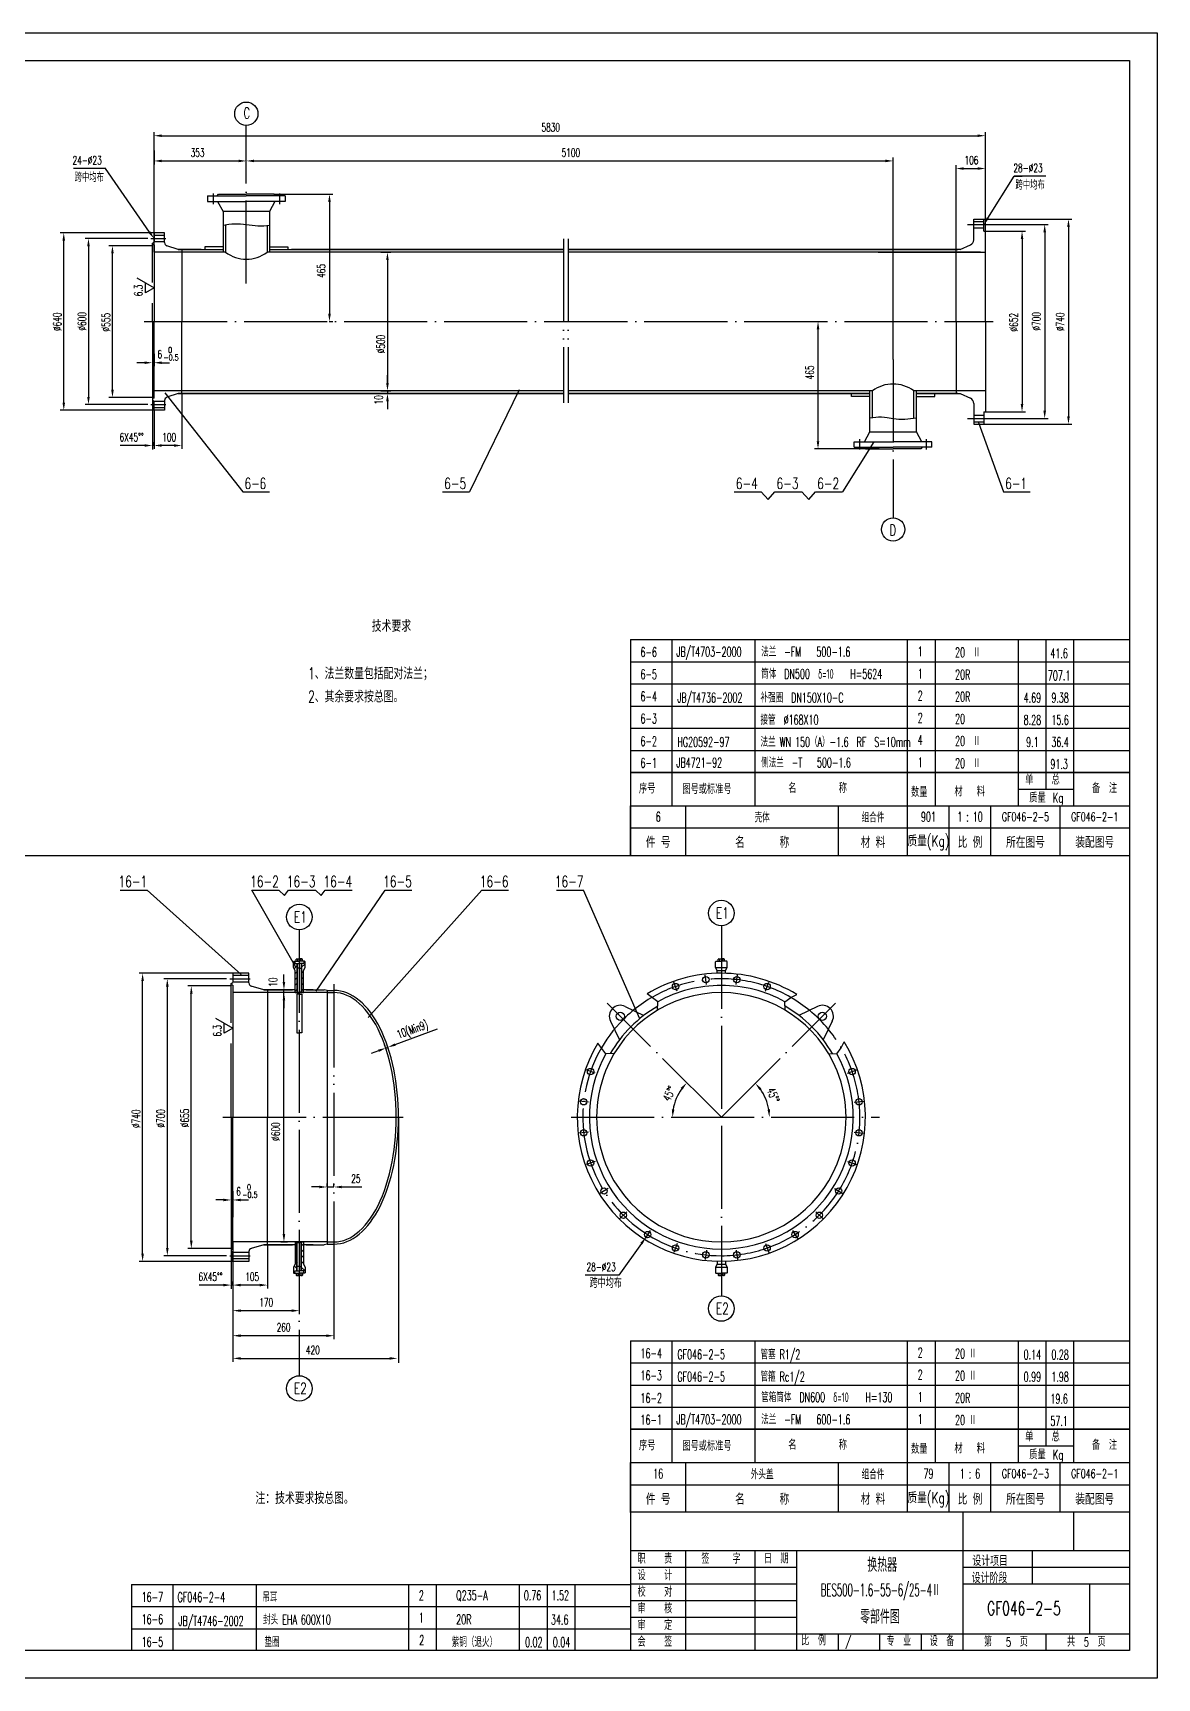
# Model space of a CAD drawing. Extents: x -843 to 1784, y -26 to 1322.
# Drawn here: x -408 to -2, y -23 to 571 of the extents above; entities that cross this region are included whole.
import ezdxf
from ezdxf.enums import TextEntityAlignment as Align

# ---------------------------------------------------------------- set-up
doc = ezdxf.new("R2010")
doc.units = 0
doc.header["$MEASUREMENT"] = 0
doc.linetypes.add('DASHDOT-M', pattern=[36, 30, -3, 0, -3])
doc.linetypes.add('DIVIDE-M', pattern=[39, 30, -3, 0, -3, 0, -3])
doc.layers.get('0').update_dxf_attribs({"linetype": 'CONTINUOUS'})
for name, color, linetype in [('CDR_DWG1', 4, 'CONTINUOUS'), ('CDR_DWG2', 2, 'CONTINUOUS'), ('CDR_DWG3', 1, 'DASHDOT-M'), ('CDR_DWG4', 3, 'DIVIDE-M')]:
    doc.layers.add(name, color=color, linetype=linetype)
doc.styles.add('HZ', font='romans', dxfattribs={"width": 0.7, "bigfont": 'hz'})

# ---------------------------------------------------------------- blocks, each defined once
blk = doc.blocks.new('*X52')
for p, q in [((15.53, 49.48), (16.04, 49.98)), ((15.79, 47.61), (16.92, 48.74)), ((18.35, 48.05), (19.73, 49.43)), ((16.16, 45.86), (16.92, 46.62)), ((16.16, 43.74), (16.92, 44.5)), ((16.16, 41.62), (16.92, 42.38)), ((18.35, 45.93), (19.1, 46.68)), ((18.35, 43.8), (19.1, 44.56)), ((18.35, 41.68), (19.1, 42.44)), ((16.16, 39.5), (16.92, 40.26)), ((18.35, 39.56), (19.1, 40.32))]:
    blk.add_line(p, q)

msp = doc.modelspace()

# ---------------------------------------------------------------- linework, layer by layer
for p, q in [((-843.27, 571.43), (-2.27, 571.43)), ((-2.27, 571.43), (-2.27, -22.57)), ((-364.2, 528.95), (-364.2, 535.56)), ((-330.9, 525.21), (-330.9, 538.06)), ((-64.21, 499.81), (-64.21, 535.56)), ((-364.2, 492.21), (-364.2, 528.95)), ((-364.2, 528.95), (-364.2, 523.96)), ((-361.4, 534.31), (-67.01, 534.31)), ((-361.4, 525.21), (-333.7, 525.21)), ((-330.9, 517.65), (-330.9, 526.46)), ((-330.9, 525.21), (-330.9, 526.46)), ((-328.1, 525.21), (-100.31, 525.21)), ((-97.51, 453.51), (-97.51, 526.46)), ((-74.81, 493.21), (-74.81, 523.71)), ((-64.21, 510.76), (-64.21, 523.71)), ((-381.93, 522.43), (-393.28, 522.43)), ((-381.56, 522.43), (-381.93, 522.43)), ((-365.8, 499.49), (-381.75, 522.43)), ((-72.01, 522.46), (-67.01, 522.46)), ((-63.31, 504.58), (-53.79, 519.68)), ((-53.79, 519.68), (-50.99, 519.68)), ((-42.44, 519.68), (-53.79, 519.68)), ((-320.9, 513.21), (-299.64, 513.21)), ((-300.89, 510.41), (-300.89, 470.01)), ((-364.2, 499.24), (-398.02, 499.24)), ((-64.81, 504.21), (-32.99, 504.21)), ((-64.21, 499.81), (-49.75, 499.81)), ((-62.71, 502.21), (-41.57, 502.21)), ((-42.82, 499.41), (-42.82, 435.01)), ((-34.24, 501.41), (-34.24, 433.01)), ((-396.77, 437.98), (-396.77, 496.44)), ((-366.48, 497.19), (-389.1, 497.19)), ((-387.85, 494.39), (-387.85, 440.02)), ((-364.8, 494.61), (-380.45, 494.61)), ((-51, 497.01), (-51, 437.41)), ((-379.2, 442.61), (-379.2, 491.81)), ((-282.36, 492.21), (-278.72, 492.21)), ((-279.97, 489.41), (-279.97, 445.01)), ((-370.45, 482.97), (-364.2, 479.37)), ((-367.33, 477.57), (-367.33, 481.17)), ((-364.2, 479.37), (-367.33, 477.57)), ((-126.98, 467.21), (-123.36, 467.21)), ((-124.61, 424.01), (-124.61, 464.41)), ((-367.6, 452.35), (-370.4, 452.35)), ((-364.8, 452.49), (-364.8, 451.1)), ((-364.2, 452.35), (-364.8, 452.35)), ((-364.2, 452.35), (-364.8, 452.35)), ((-364.2, 455.59), (-364.2, 451.1)), ((-361.4, 452.35), (-358.6, 452.35)), ((-279.97, 445.01), (-279.97, 447.81)), ((-364.8, 439.81), (-380.45, 439.81)), ((-360.31, 441.5), (-332.19, 405.68)), ((-354.18, 441.41), (-354.18, 421.21)), ((-282.36, 442.21), (-278.72, 442.21)), ((-279.97, 441.21), (-281.22, 441.21)), ((-279.97, 442.21), (-279.97, 441.21)), ((-279.97, 442.21), (-279.97, 441.21)), ((-232.43, 442.56), (-250.41, 405.68)), ((-364.2, 435.18), (-398.02, 435.18)), ((-366.48, 437.22), (-389.1, 437.22)), ((-364.8, 439.18), (-364.8, 421.05)), ((-364.2, 435.18), (-364.2, 423.71)), ((-279.97, 438.41), (-279.97, 435.61)), ((-64.21, 434.61), (-49.75, 434.61)), ((-66.74, 430.72), (-57.72, 405.68)), ((-64.81, 430.21), (-32.99, 430.21)), ((-62.71, 432.21), (-41.57, 432.21)), ((-367.6, 422.46), (-376.39, 422.46)), ((-364.2, 422.46), (-364.8, 422.46)), ((-364.2, 422.46), (-364.8, 422.46)), ((-364.2, 423.71), (-364.2, 421.21)), ((-364.2, 422.46), (-364.2, 423.71)), ((-356.98, 422.46), (-361.4, 422.46)), ((-104.51, 423.81), (-115.83, 405.68)), ((-102.51, 421.21), (-125.86, 421.21)), ((-97.51, 416.77), (-97.51, 407.96)), ((-332.19, 405.68), (-322.49, 405.68)), ((-260.11, 405.68), (-250.41, 405.68)), ((-154.84, 405.68), (-145.14, 405.68)), ((-145.14, 405.68), (-142.64, 402.94)), ((-142.64, 402.94), (-140.19, 405.68)), ((-140.19, 405.68), (-130.48, 405.68)), ((-130.48, 405.68), (-127.98, 402.94)), ((-127.98, 402.94), (-125.53, 405.68)), ((-125.53, 405.68), (-115.83, 405.68)), ((-97.51, 409.21), (-97.51, 396.35)), ((-57.72, 405.68), (-48.01, 405.68)), ((-42.27, 312.4), (-42.27, 352.4)), ((-192.27, 344.4), (-12.27, 344.4)), ((-192.27, 336.4), (-12.27, 336.4)), ((-192.27, 328.4), (-12.27, 328.4)), ((-192.27, 320.4), (-12.27, 320.4)), ((-192.27, 312.4), (-12.27, 312.4)), ((-192.27, 312.4), (-12.27, 312.4)), ((-42.27, 304.4), (-42.27, 312.4)), ((-192.27, 304.4), (-12.27, 304.4)), ((-12.27, 304.4), (-192.27, 304.4)), ((-42.27, 298.4), (-42.27, 304.4)), ((-52.27, 298.4), (-32.27, 298.4)), ((-192.27, 274.4), (-192.27, 292.4)), ((-192.27, 284.4), (-12.27, 284.4)), ((-192.27, 284.4), (-12.27, 284.4)), ((-818.27, 274.43), (-12.27, 274.43)), ((-376.41, 261.97), (-366.71, 261.97)), ((-332.77, 231.52), (-366.71, 261.97)), ((-313.06, 234.12), (-328.87, 261.97)), ((-328.87, 261.97), (-319.16, 261.97)), ((-319.16, 261.97), (-317.14, 259.96)), ((-317.14, 259.96), (-315.66, 261.97)), ((-315.66, 261.97), (-305.96, 261.97)), ((-305.96, 261.97), (-303.93, 259.96)), ((-305.74, 225.51), (-280.85, 261.97)), ((-303.93, 259.96), (-302.45, 261.97)), ((-302.45, 261.97), (-292.75, 261.97)), ((-286.95, 215.98), (-245.97, 261.97)), ((-280.85, 261.97), (-271.14, 261.97)), ((-245.97, 261.97), (-236.26, 261.97)), ((-218.96, 261.97), (-209.26, 261.97)), ((-188.89, 215.52), (-209.26, 261.97)), ((-335.75, 231.94), (-369.57, 231.94)), ((-368.32, 130.69), (-368.32, 229.14)), ((-338.02, 229.9), (-360.65, 229.9)), ((-359.4, 227.1), (-359.4, 132.73)), ((-336.35, 227.32), (-352, 227.32)), ((-317.32, 228.72), (-317.32, 231.52)), ((-317.32, 137.72), (-317.32, 225.92)), ((-350.75, 135.32), (-350.75, 224.52)), ((-317.32, 222.12), (-317.32, 219.32)), ((-342, 215.68), (-335.75, 212.08)), ((-338.88, 210.27), (-338.88, 213.88)), ((-335.75, 212.08), (-338.88, 210.27)), ((-277.19, 206.16), (-261.89, 211.8)), ((-283.19, 203.95), (-285.82, 202.98)), ((-280.3, 204.19), (-281, 206.09)), ((-280.56, 204.91), (-279.81, 205.19)), ((-279.55, 204.47), (-280.25, 206.36)), ((-275.97, 179.92), (-275.97, 91.25)), ((-304.57, 154.75), (-307.37, 154.75)), ((-301.77, 154.75), (-301.77, 156)), ((-301.77, 154.75), (-299.27, 154.75)), ((-299.27, 154.75), (-299.27, 156)), ((-296.47, 154.75), (-289.17, 154.75)), ((-339.15, 150.06), (-341.95, 150.06)), ((-336.35, 150.2), (-336.35, 143.8)), ((-335.75, 150.06), (-336.35, 150.06)), ((-335.75, 150.06), (-336.35, 150.06)), ((-335.75, 153.3), (-335.75, 143.8)), ((-332.95, 150.06), (-330.15, 150.06)), ((-336.35, 132.52), (-352, 132.52)), ((-336.35, 131.89), (-336.35, 117.92)), ((-335.75, 134.92), (-335.75, 93.5)), ((-323.25, 134.12), (-323.25, 118.09)), ((-318.44, 134.92), (-316.07, 134.92)), ((-299.27, 136.32), (-299.27, 99.8)), ((-188.33, 134.33), (-196.46, 122.9)), ((-335.75, 127.89), (-369.57, 127.89)), ((-338.02, 129.93), (-360.65, 129.93)), ((-339.15, 119.34), (-347.94, 119.34)), ((-335.75, 119.34), (-336.35, 119.34)), ((-335.75, 119.34), (-336.35, 119.34)), ((-335.75, 119.34), (-335.75, 120.59)), ((-335.75, 120.58), (-335.75, 118.09)), ((-326.05, 119.34), (-332.95, 119.34)), ((-196.46, 122.9), (-208.63, 122.9)), ((-335.75, 110.2), (-335.75, 108.85)), ((-332.95, 110.1), (-314.57, 110.1)), ((-311.77, 110.2), (-311.77, 108.85)), ((-335.75, 102.38), (-335.75, 100.5)), ((-335.75, 101.44), (-335.75, 99.8)), ((-302.07, 101.05), (-332.95, 101.05)), ((-335.75, 93.96), (-335.75, 91.61)), ((-332.95, 92.86), (-279.16, 92.86)), ((-192.27, 91.25), (-12.27, 91.25)), ((-192.27, 83.25), (-12.27, 83.25)), ((-192.27, 75.25), (-12.27, 75.25)), ((-12.27, 67.25), (-192.27, 67.25)), ((-192.27, 67.25), (-12.27, 67.25)), ((-42.27, 61.25), (-42.27, 67.25)), ((-52.27, 61.25), (-32.27, 61.25)), ((-192.27, 37.25), (-192.27, 55.25)), ((-192.27, 47.25), (-12.27, 47.25)), ((-192.27, 47.25), (-12.27, 47.25)), ((-192.27, 37.46), (-12.27, 37.46)), ((-72.28, -12.54), (-72.28, 37.46)), ((-32.28, 23.46), (-32.28, 37.46)), ((-192.28, 23.46), (-12.28, 23.46)), ((-172.28, -12.54), (-172.28, 23.46)), ((-147.28, -12.54), (-147.28, 23.46)), ((-132.28, -12.54), (-132.28, 23.46)), ((-47.28, 11.46), (-47.28, 23.46)), ((-47.28, 11.46), (-47.28, 23.46)), ((-192.28, 17.46), (-132.28, 17.46)), ((-72.28, 17.46), (-12.28, 17.46)), ((-192.28, 11.46), (-132.28, 11.46)), ((-72.28, 11.46), (-12.28, 11.46)), ((-26.65, 11.46), (-26.65, -6.54)), ((-372.27, 3.25), (-192.27, 3.25)), ((-192.28, 5.46), (-132.28, 5.46)), ((-372.27, -4.75), (-192.27, -4.75)), ((-192.28, -0.54), (-132.28, -0.54)), ((-192.28, -6.54), (-12.28, -6.54)), ((-117.28, -12.54), (-117.28, -6.54)), ((-102.28, -12.54), (-102.28, -6.54)), ((-87.28, -12.54), (-87.28, -6.54)), ((-42.28, -12.54), (-42.28, -6.54)), ((-2.27, -22.57), (-843.27, -22.57))]:
    msp.add_line(p, q)
at = {"extrusion": (0, 0, -1), "flags": 128}
for points in [[(339.3, 502.07), (337.2, 502.35), (336.15, 502.46), (335.1, 502.53), (334.05, 502.55), (333, 502.5), (331.95, 502.4), (330.9, 502.27), (328.81, 501.96), (327.76, 501.84), (326.71, 501.77), (325.66, 501.77), (324.61, 501.83), (322.5, 502.07)], [(89.11, 432.35), (91.21, 432.07), (92.26, 431.96), (93.32, 431.89), (94.37, 431.87), (95.42, 431.91), (96.46, 432.02), (97.51, 432.15), (99.61, 432.46), (100.66, 432.58), (101.71, 432.65), (102.76, 432.65), (103.81, 432.59), (105.91, 432.35)]]:
    msp.add_lwpolyline(points, dxfattribs=at)
for radius, start, end in [(17.63, 144.11024, 170.88976), (17.35, 9.25788, 35.74212)]:
    msp.add_arc((-159.49, 179.92), radius, start, end)
for points in [[(-361.4, 534.78), (-361.4, 533.84), (-364.2, 534.31)], [(-67.01, 534.78), (-67.01, 533.84), (-64.21, 534.31)], [(-361.4, 525.68), (-361.4, 524.74), (-364.2, 525.21)], [(-333.7, 525.68), (-333.7, 524.74), (-330.9, 525.21)], [(-328.1, 525.68), (-328.1, 524.74), (-330.9, 525.21)], [(-100.31, 525.68), (-100.31, 524.74), (-97.51, 525.21)], [(-72.01, 522.93), (-72.01, 521.99), (-74.81, 522.46)], [(-67.01, 522.93), (-67.01, 521.99), (-64.21, 522.46)], [(-301.36, 510.41), (-300.42, 510.41), (-300.89, 513.21)], [(-396.3, 496.44), (-397.24, 496.44), (-396.77, 499.24)], [(-365.42, 499.76), (-366.19, 499.23), (-364.2, 497.19)], [(-62.92, 504.33), (-63.71, 504.83), (-64.81, 502.21)], [(-51.46, 497.01), (-50.53, 497.01), (-51, 499.81)], [(-43.29, 499.41), (-42.35, 499.41), (-42.82, 502.21)], [(-34.71, 501.41), (-33.78, 501.41), (-34.24, 504.21)], [(-387.39, 494.39), (-388.32, 494.39), (-387.85, 497.19)], [(-378.73, 491.81), (-379.67, 491.81), (-379.2, 494.61)], [(-280.44, 489.41), (-279.5, 489.41), (-279.97, 492.21)], [(-301.36, 470.01), (-300.42, 470.01), (-300.89, 467.21)], [(-125.08, 464.41), (-124.15, 464.41), (-124.61, 467.21)], [(-367.6, 452.81), (-367.6, 451.88), (-364.8, 452.35)], [(-361.4, 452.81), (-361.4, 451.88), (-364.2, 452.35)], [(-361.4, 452.81), (-361.4, 451.88), (-364.2, 452.35)], [(-387.39, 440.02), (-388.32, 440.02), (-387.85, 437.22)], [(-378.73, 442.61), (-379.67, 442.61), (-379.2, 439.81)], [(-280.44, 445.01), (-279.5, 445.01), (-279.97, 442.21)], [(-280.44, 445.01), (-279.5, 445.01), (-279.97, 442.21)], [(-280.44, 438.41), (-279.5, 438.41), (-279.97, 441.21)], [(-396.3, 437.98), (-397.24, 437.98), (-396.77, 435.18)], [(-51.46, 437.41), (-50.53, 437.41), (-51, 434.61)], [(-43.29, 435.01), (-42.35, 435.01), (-42.82, 432.21)], [(-34.71, 433.01), (-33.78, 433.01), (-34.24, 430.21)], [(-367.6, 422.93), (-367.6, 421.99), (-364.8, 422.46)], [(-361.4, 422.93), (-361.4, 421.99), (-364.2, 422.46)], [(-356.98, 422.93), (-356.98, 421.99), (-354.18, 422.46)], [(-125.08, 424.01), (-124.15, 424.01), (-124.61, 421.21)], [(-367.85, 229.14), (-368.78, 229.14), (-368.32, 231.94)], [(-358.93, 227.1), (-359.87, 227.1), (-359.4, 229.9)], [(-350.28, 224.52), (-351.21, 224.52), (-350.75, 227.32)], [(-317.79, 228.72), (-316.86, 228.72), (-317.32, 225.92)], [(-317.79, 222.12), (-316.86, 222.12), (-317.32, 224.92)], [(-317.79, 222.12), (-316.86, 222.12), (-317.32, 224.92)], [(-283.35, 204.38), (-283.03, 203.51), (-280.56, 204.91)], [(-277.35, 206.6), (-277.02, 205.72), (-279.81, 205.19)], [(-174.13, 190.56), (-173.42, 189.95), (-171.96, 192.38)], [(-145.77, 189.75), (-145.06, 190.35), (-147.23, 192.18)], [(-176.44, 182.67), (-177.37, 182.75), (-177.12, 179.92)], [(-141.91, 182.75), (-142.84, 182.67), (-142.15, 179.92)], [(-304.57, 155.22), (-304.57, 154.28), (-301.77, 154.75)], [(-296.47, 155.22), (-296.47, 154.28), (-299.27, 154.75)], [(-339.15, 150.52), (-339.15, 149.59), (-336.35, 150.06)], [(-332.95, 150.52), (-332.95, 149.59), (-335.75, 150.06)], [(-332.95, 150.52), (-332.95, 149.59), (-335.75, 150.06)], [(-317.79, 137.72), (-316.86, 137.72), (-317.32, 134.92)], [(-367.85, 130.69), (-368.78, 130.69), (-368.32, 127.89)], [(-358.93, 132.73), (-359.87, 132.73), (-359.4, 129.93)], [(-350.28, 135.32), (-351.21, 135.32), (-350.75, 132.52)], [(-188.71, 134.6), (-187.95, 134.06), (-186.71, 136.61)], [(-339.15, 119.8), (-339.15, 118.87), (-336.35, 119.34)], [(-332.95, 119.8), (-332.95, 118.87), (-335.75, 119.34)], [(-326.05, 119.8), (-326.05, 118.87), (-323.25, 119.34)], [(-332.95, 110.56), (-332.95, 109.63), (-335.75, 110.1)], [(-314.57, 110.56), (-314.57, 109.63), (-311.77, 110.1)], [(-332.95, 101.52), (-332.95, 100.58), (-335.75, 101.05)], [(-302.07, 101.52), (-302.07, 100.58), (-299.27, 101.05)], [(-332.95, 93.33), (-332.95, 92.4), (-335.75, 92.86)], [(-279.16, 93.33), (-279.16, 92.4), (-276.36, 92.86)]]:
    msp.add_solid(points)
at = {"layer": 'CDR_DWG1'}
for p, q in [((-818.27, 561.43), (-12.27, 561.43)), ((-12.27, 561.43), (-12.27, -12.57)), ((-344.9, 512.61), (-344.9, 510.61)), ((-344.9, 512.61), (-330.9, 512.61)), ((-341.36, 512.61), (-340.91, 513.21)), ((-340.91, 513.21), (-330.9, 513.21)), ((-320.9, 513.21), (-330.9, 513.21)), ((-316.9, 512.61), (-330.9, 512.61)), ((-320.45, 512.61), (-320.9, 513.21)), ((-316.9, 512.61), (-316.9, 510.61)), ((-344.9, 510.61), (-330.9, 510.61)), ((-341.24, 510.61), (-339.3, 506.97)), ((-322.5, 506.97), (-339.3, 506.97)), ((-339.3, 506.97), (-339.3, 492.21)), ((-316.9, 510.61), (-330.9, 510.61)), ((-320.57, 510.61), (-322.5, 506.97)), ((-322.5, 506.97), (-322.5, 492.21)), ((-364.2, 499.24), (-364.2, 495.9)), ((-360.4, 499.24), (-364.2, 499.24)), ((-360.4, 495.71), (-360.4, 499.24)), ((-338.4, 502.2), (-338.4, 492.21)), ((-323.4, 501.96), (-323.4, 492.21)), ((-68.41, 504.21), (-64.81, 504.21)), ((-68.41, 496.74), (-68.41, 504.21)), ((-68.41, 503.36), (-64.81, 503.36)), ((-68.41, 501.06), (-64.81, 501.06)), ((-64.81, 499.81), (-64.81, 504.21)), ((-64.81, 499.81), (-64.21, 499.81)), ((-64.21, 467.21), (-64.21, 499.81)), ((-364.8, 495.55), (-364.2, 495.9)), ((-364.8, 481.32), (-364.8, 495.55)), ((-364.2, 494.92), (-364.8, 494.92)), ((-360.4, 498.34), (-364.2, 498.34)), ((-360.4, 496.05), (-364.2, 496.05)), ((-364.2, 494.92), (-364.2, 467.21)), ((-355.48, 493.21), (-359.52, 494.55)), ((-355.49, 493.21), (-339.3, 493.21)), ((-347.15, 493.21), (-355.48, 493.21)), ((-354.2, 493.21), (-354.2, 467.21)), ((-339.3, 494.21), (-345.9, 494.21)), ((-345.9, 494.21), (-345.9, 493.21)), ((-322.5, 494.21), (-315.9, 494.21)), ((-322.5, 493.21), (-216.48, 493.21)), ((-315.9, 494.21), (-315.9, 493.21)), ((-216.48, 493.21), (-314.65, 493.21)), ((-163.69, 493.21), (-214.76, 493.21)), ((-214.76, 493.21), (-163.69, 493.21)), ((-163.69, 493.21), (-100.24, 493.21)), ((-100.24, 493.21), (-163.69, 493.21)), ((-101.76, 493.21), (-74.22, 493.21)), ((-74.2, 493.21), (-101.76, 493.21)), ((-101.76, 493.21), (-74.22, 493.21)), ((-73.34, 493.21), (-101.76, 493.21)), ((-74.81, 467.21), (-74.81, 493.21)), ((-73.34, 493.21), (-69.58, 494.92)), ((-338.4, 492.21), (-364.2, 492.21)), ((-216.48, 492.21), (-323.4, 492.21)), ((-163.69, 492.21), (-214.76, 492.21)), ((-99.04, 492.21), (-163.69, 492.21)), ((-102.96, 492.21), (-64.21, 492.21)), ((-66.01, 492.21), (-102.96, 492.21)), ((-364.8, 467.21), (-364.8, 473.88)), ((-364.8, 467.21), (-364.8, 438.87)), ((-364.2, 439.5), (-364.2, 467.21)), ((-354.18, 441.41), (-354.18, 467.21)), ((-300.98, 467.21), (-299.64, 467.21)), ((-74.81, 467.21), (-74.81, 441.21)), ((-64.21, 467.21), (-64.21, 434.61)), ((-216.48, 442.21), (-364.2, 442.21)), ((-355.48, 441.21), (-359.52, 439.87)), ((-355.49, 441.21), (-216.48, 441.21)), ((-216.48, 441.21), (-355.48, 441.21)), ((-207.56, 442.21), (-214.76, 442.21)), ((-214.76, 441.21), (-208.76, 441.21)), ((-208.76, 441.21), (-214.76, 441.21)), ((-163.69, 442.21), (-212.46, 442.21)), ((-163.69, 441.21), (-211.26, 441.21)), ((-211.26, 441.21), (-163.69, 441.21)), ((-105.01, 442.21), (-163.69, 442.21)), ((-105.91, 441.21), (-163.69, 441.21)), ((-163.69, 441.21), (-105.91, 441.21)), ((-112.51, 440.21), (-112.51, 441.21)), ((-105.91, 440.21), (-112.51, 440.21)), ((-105.91, 427.45), (-105.91, 442.21)), ((-105.01, 432.46), (-105.01, 442.21)), ((-64.21, 442.21), (-90.01, 442.21)), ((-90.01, 432.22), (-90.01, 442.21)), ((-89.11, 427.45), (-89.11, 442.21)), ((-89.11, 441.21), (-73.34, 441.21)), ((-74.22, 441.21), (-89.11, 441.21)), ((-89.11, 440.21), (-82.51, 440.21)), ((-82.51, 440.21), (-82.51, 441.21)), ((-73.34, 441.21), (-69.58, 439.5)), ((-364.2, 439.5), (-364.8, 439.5)), ((-364.8, 438.87), (-364.2, 438.52)), ((-364.2, 435.18), (-364.2, 438.52)), ((-360.4, 438.37), (-364.2, 438.37)), ((-360.4, 436.07), (-364.2, 436.07)), ((-360.4, 435.18), (-364.2, 435.18)), ((-360.4, 438.71), (-360.4, 435.18)), ((-68.41, 437.68), (-68.41, 430.21)), ((-64.81, 434.61), (-64.81, 430.21)), ((-64.81, 434.61), (-64.21, 434.61)), ((-68.41, 433.36), (-64.81, 433.36)), ((-68.41, 431.06), (-64.81, 431.06)), ((-68.41, 430.21), (-64.81, 430.21)), ((-111.51, 423.81), (-97.51, 423.81)), ((-111.51, 421.81), (-111.51, 423.81)), ((-111.51, 421.81), (-97.51, 421.81)), ((-107.96, 421.81), (-107.51, 421.21)), ((-107.84, 423.81), (-105.91, 427.45)), ((-105.91, 427.45), (-89.11, 427.45)), ((-83.51, 423.81), (-97.51, 423.81)), ((-83.51, 421.81), (-97.51, 421.81)), ((-87.18, 423.81), (-89.11, 427.45)), ((-87.06, 421.81), (-87.5, 421.21)), ((-83.51, 421.81), (-83.51, 423.81)), ((-107.51, 421.21), (-97.51, 421.21)), ((-87.5, 421.21), (-97.51, 421.21)), ((-192.27, 352.4), (-12.27, 352.4)), ((-192.27, 352.4), (-192.27, 312.4)), ((-177.27, 312.4), (-177.27, 352.4)), ((-147.27, 312.4), (-147.27, 352.4)), ((-92.27, 312.4), (-92.27, 352.4)), ((-82.27, 312.4), (-82.27, 352.4)), ((-52.27, 312.4), (-52.27, 352.4)), ((-32.27, 312.4), (-32.27, 352.4)), ((-192.27, 312.4), (-192.27, 274.4)), ((-177.27, 304.4), (-177.27, 312.4)), ((-147.27, 304.4), (-147.27, 312.4)), ((-92.27, 304.4), (-92.27, 312.4)), ((-82.27, 304.4), (-82.27, 312.4)), ((-52.27, 304.4), (-52.27, 312.4)), ((-32.27, 304.4), (-32.27, 312.4)), ((-177.27, 292.4), (-177.27, 304.4)), ((-147.27, 292.4), (-147.27, 304.4)), ((-92.27, 292.4), (-92.27, 304.4)), ((-82.27, 292.4), (-82.27, 304.4)), ((-52.27, 292.4), (-52.27, 304.4)), ((-32.27, 292.4), (-32.27, 304.4)), ((-192.27, 292.4), (-12.27, 292.4)), ((-172.27, 274.4), (-172.27, 292.4)), ((-117.27, 274.4), (-117.27, 292.4)), ((-92.27, 274.4), (-92.27, 292.4)), ((-77.27, 274.4), (-77.27, 292.4)), ((-62.27, 274.4), (-62.27, 292.4)), ((-37.27, 274.4), (-37.27, 292.4)), ((-329.97, 231.94), (-335.75, 231.94)), ((-335.75, 231.94), (-335.75, 228.61)), ((-329.97, 228.41), (-329.97, 231.94)), ((-313.88, 236.09), (-313.71, 236.26)), ((-313.88, 233.99), (-313.88, 236.09)), ((-313.25, 232.9), (-313.88, 233.99)), ((-313.71, 236.26), (-313.38, 236.26)), ((-313.38, 236.26), (-313.38, 235.42)), ((-313.38, 235.42), (-312.62, 235.42)), ((-313.33, 236.23), (-311.77, 236.23)), ((-313.25, 225.09), (-313.25, 232.9)), ((-312.95, 236.23), (-312.95, 236.95)), ((-312.65, 237.07), (-311.77, 237.07)), ((-312.62, 235.42), (-312.5, 235.25)), ((-312.62, 235.42), (-312.62, 224.92)), ((-312.62, 235.41), (-311.78, 235.41)), ((-312.5, 235.25), (-312.5, 225.09)), ((-311.77, 233.75), (-312.49, 233.75)), ((-312.36, 236.23), (-312.36, 236.95)), ((-310.94, 235.41), (-311.78, 235.41)), ((-310.89, 237.07), (-311.77, 237.07)), ((-310.22, 236.23), (-311.77, 236.23)), ((-311.77, 233.75), (-311.07, 233.75)), ((-311.18, 236.23), (-311.18, 236.95)), ((-310.94, 235.42), (-311.07, 235.25)), ((-311.07, 235.25), (-311.07, 225.09)), ((-310.19, 235.42), (-310.94, 235.42)), ((-310.94, 235.42), (-310.94, 224.92)), ((-310.6, 236.23), (-310.6, 236.95)), ((-310.31, 232.9), (-309.68, 233.99)), ((-310.31, 227.01), (-310.31, 232.9)), ((-310.19, 236.26), (-310.19, 235.42)), ((-309.85, 236.26), (-310.19, 236.26)), ((-309.68, 236.09), (-309.85, 236.26)), ((-309.68, 233.99), (-309.68, 236.09)), ((-161.6, 236.09), (-161.44, 236.26)), ((-161.6, 233.99), (-161.6, 236.09)), ((-161.6, 233.99), (-157.4, 233.99)), ((-160.97, 232.9), (-161.6, 233.99)), ((-161.44, 236.26), (-161.1, 236.26)), ((-161.05, 236.23), (-159.49, 236.23)), ((-160.97, 232.9), (-158.03, 232.9)), ((-160.97, 231.9), (-160.97, 232.9)), ((-160.67, 236.23), (-160.67, 236.95)), ((-160.38, 237.07), (-159.49, 237.07)), ((-160.08, 236.23), (-160.08, 236.95)), ((-158.61, 237.07), (-159.49, 237.07)), ((-157.94, 236.23), (-159.49, 236.23)), ((-158.91, 236.23), (-158.91, 236.95)), ((-158.32, 236.23), (-158.32, 236.95)), ((-158.03, 232.9), (-157.4, 233.99)), ((-158.03, 231.9), (-158.03, 232.9)), ((-157.57, 236.26), (-157.91, 236.26)), ((-157.4, 236.09), (-157.57, 236.26)), ((-157.4, 233.99), (-157.4, 236.09)), ((-336.35, 228.26), (-335.75, 228.61)), ((-336.35, 214.03), (-336.35, 228.26)), ((-335.75, 227.63), (-336.35, 227.63)), ((-329.97, 231.05), (-335.75, 231.05)), ((-329.97, 228.75), (-335.75, 228.75)), ((-335.75, 227.63), (-335.75, 179.92)), ((-324.54, 225.92), (-329.09, 227.26)), ((-324.56, 225.92), (-314.27, 225.92)), ((-313.25, 225.92), (-324.54, 225.92)), ((-323.27, 225.92), (-323.27, 179.92)), ((-310.31, 225.09), (-310.31, 227.01)), ((-306.75, 225.92), (-310.31, 225.92)), ((-309.27, 225.92), (-302.84, 225.92)), ((-301.77, 225.72), (-302.84, 225.92)), ((-301.77, 224.92), (-335.75, 224.92)), ((-313.08, 224.92), (-313.25, 225.09)), ((-313.25, 224.94), (-310.31, 224.94)), ((-312.62, 224.92), (-313.08, 224.92)), ((-312.71, 224.32), (-312.71, 210.45)), ((-311.77, 224.32), (-312.71, 224.32)), ((-312.5, 225.09), (-312.62, 224.92)), ((-312.5, 225.09), (-311.78, 225.09)), ((-311.07, 225.09), (-311.78, 225.09)), ((-311.77, 224.32), (-310.84, 224.32)), ((-311.07, 225.09), (-310.94, 224.92)), ((-310.94, 224.92), (-310.48, 224.92)), ((-310.84, 224.32), (-310.84, 210.45)), ((-310.48, 224.92), (-310.31, 225.09)), ((-301.77, 225.72), (-301.77, 179.92)), ((-301.77, 225.72), (-299.27, 225.72)), ((-301.77, 224.92), (-299.27, 224.92)), ((-194.18, 219.96), (-187.44, 216.64)), ((-182.4, 221.64), (-186.31, 224.47)), ((-182.51, 218.58), (-182.4, 221.64)), ((-136.59, 221.64), (-134.45, 223.19)), ((-136.48, 218.58), (-136.59, 221.64)), ((-134.45, 223.19), (-132.3, 224.24)), ((-124.81, 219.96), (-131.55, 216.64)), ((-199.53, 214.6), (-196.22, 207.87)), ((-125.37, 214.04), (-122.91, 216.5)), ((-119.46, 214.6), (-122.77, 207.87)), ((-312.71, 210.45), (-311.77, 210.45)), ((-310.84, 210.45), (-311.77, 210.45)), ((-336.35, 179.92), (-336.35, 206.59)), ((-201.22, 202.83), (-204.05, 206.73)), ((-198.16, 202.94), (-201.22, 202.83)), ((-120.83, 202.94), (-117.77, 202.83)), ((-117.77, 202.83), (-116.22, 204.96)), ((-116.22, 204.96), (-115.17, 207.11)), ((-336.35, 179.92), (-336.35, 131.58)), ((-335.75, 132.21), (-335.75, 179.92)), ((-323.25, 134.12), (-323.25, 179.92)), ((-301.77, 179.92), (-301.77, 134.12)), ((-335.75, 132.21), (-336.35, 132.21)), ((-336.35, 131.58), (-335.75, 131.23)), ((-301.77, 134.92), (-336.29, 134.92)), ((-335.75, 127.89), (-335.75, 131.23)), ((-329.97, 131.08), (-335.75, 131.08)), ((-329.97, 131.42), (-329.97, 127.89)), ((-324.54, 133.92), (-329.09, 132.58)), ((-324.56, 133.92), (-314.27, 133.92)), ((-313.25, 133.92), (-324.54, 133.92)), ((-313.08, 134.92), (-313.25, 134.75)), ((-313.25, 134.9), (-310.31, 134.9)), ((-313.25, 134.75), (-313.25, 126.94)), ((-312.62, 134.92), (-313.08, 134.92)), ((-312.62, 124.42), (-312.62, 134.92)), ((-312.5, 134.75), (-312.62, 134.92)), ((-312.5, 124.58), (-312.5, 134.75)), ((-312.5, 134.75), (-311.78, 134.75)), ((-311.07, 134.75), (-311.78, 134.75)), ((-311.07, 134.75), (-310.94, 134.92)), ((-311.07, 124.58), (-311.07, 134.75)), ((-310.94, 124.42), (-310.94, 134.92)), ((-310.94, 134.92), (-310.48, 134.92)), ((-310.48, 134.92), (-310.31, 134.75)), ((-310.31, 134.75), (-310.31, 132.82)), ((-306.75, 133.92), (-310.31, 133.92)), ((-310.31, 132.82), (-310.31, 126.94)), ((-309.27, 133.92), (-302.84, 133.92)), ((-301.77, 134.12), (-302.84, 133.92)), ((-301.77, 134.92), (-299.27, 134.92)), ((-301.77, 134.12), (-299.27, 134.12)), ((-329.97, 128.78), (-335.75, 128.78)), ((-329.97, 127.89), (-335.75, 127.89)), ((-313.25, 126.94), (-313.88, 125.84)), ((-313.88, 125.84), (-313.88, 123.74)), ((-311.77, 126.09), (-312.49, 126.09)), ((-311.77, 126.09), (-311.07, 126.09)), ((-310.31, 126.94), (-309.68, 125.84)), ((-309.68, 125.84), (-309.68, 123.74)), ((-160.97, 126.94), (-161.6, 125.84)), ((-161.6, 125.84), (-161.6, 123.74)), ((-161.6, 125.84), (-157.4, 125.84)), ((-160.97, 127.94), (-160.97, 126.94)), ((-160.97, 126.94), (-158.03, 126.94)), ((-158.03, 127.94), (-158.03, 126.94)), ((-158.03, 126.94), (-157.4, 125.84)), ((-157.4, 125.84), (-157.4, 123.74)), ((-313.88, 123.74), (-313.71, 123.58)), ((-313.71, 123.58), (-313.38, 123.58)), ((-313.38, 124.42), (-312.62, 124.42)), ((-313.38, 123.58), (-313.38, 124.42)), ((-313.33, 123.6), (-311.77, 123.6)), ((-312.95, 123.6), (-312.95, 122.89)), ((-312.65, 122.76), (-311.77, 122.76)), ((-312.62, 124.42), (-312.5, 124.58)), ((-312.62, 124.42), (-311.78, 124.42)), ((-312.36, 123.6), (-312.36, 122.89)), ((-310.94, 124.42), (-311.78, 124.42)), ((-310.22, 123.6), (-311.77, 123.6)), ((-310.89, 122.76), (-311.77, 122.76)), ((-311.18, 123.6), (-311.18, 122.89)), ((-310.94, 124.42), (-311.07, 124.58)), ((-310.19, 124.42), (-310.94, 124.42)), ((-310.6, 123.6), (-310.6, 122.89)), ((-310.19, 123.58), (-310.19, 124.42)), ((-309.85, 123.58), (-310.19, 123.58)), ((-309.68, 123.74), (-309.85, 123.58)), ((-161.6, 123.74), (-161.44, 123.58)), ((-161.44, 123.58), (-161.1, 123.58)), ((-161.05, 123.6), (-159.49, 123.6)), ((-160.67, 123.6), (-160.67, 122.89)), ((-160.38, 122.76), (-159.49, 122.76)), ((-160.08, 123.6), (-160.08, 122.89)), ((-157.94, 123.6), (-159.49, 123.6)), ((-158.61, 122.76), (-159.49, 122.76)), ((-158.91, 123.6), (-158.91, 122.89)), ((-158.32, 123.6), (-158.32, 122.89)), ((-157.57, 123.58), (-157.91, 123.58)), ((-157.4, 123.74), (-157.57, 123.58)), ((-192.27, 99.25), (-192.27, 37.25)), ((-192.27, 99.25), (-12.27, 99.25)), ((-177.27, 67.25), (-177.27, 99.25)), ((-147.27, 67.25), (-147.27, 99.25)), ((-92.27, 67.25), (-92.27, 99.25)), ((-82.27, 67.25), (-82.27, 99.25)), ((-52.27, 67.25), (-52.27, 99.25)), ((-42.27, 67.25), (-42.27, 99.25)), ((-32.27, 67.25), (-32.27, 99.25)), ((-177.27, 55.25), (-177.27, 67.25)), ((-147.27, 55.25), (-147.27, 67.25)), ((-92.27, 55.25), (-92.27, 67.25)), ((-82.27, 55.25), (-82.27, 67.25)), ((-52.27, 55.25), (-52.27, 67.25)), ((-32.27, 55.25), (-32.27, 67.25)), ((-192.27, 55.25), (-12.27, 55.25)), ((-172.27, 37.25), (-172.27, 55.25)), ((-117.27, 37.25), (-117.27, 55.25)), ((-92.27, 37.25), (-92.27, 55.25)), ((-77.27, 37.25), (-77.27, 55.25)), ((-62.27, 37.25), (-62.27, 55.25)), ((-37.27, 37.25), (-37.27, 55.25)), ((-192.27, 37.46), (-12.27, 37.46)), ((-192.27, 37.46), (-192.27, -12.57)), ((-72.28, -12.54), (-72.28, 37.46)), ((-372.27, 11.25), (-192.27, 11.25)), ((-372.27, 11.25), (-372.27, -12.75)), ((-357.27, -12.75), (-357.27, 11.25)), ((-327.27, -12.75), (-327.27, 11.25)), ((-272.27, -12.75), (-272.27, 11.25)), ((-262.27, -12.75), (-262.27, 11.25)), ((-232.27, -12.75), (-232.27, 11.25)), ((-222.27, -12.75), (-222.27, 11.25)), ((-212.27, -12.75), (-212.27, 11.25)), ((-12.27, -12.57), (-818.27, -12.57))]:
    msp.add_line(p, q, dxfattribs=at)
at = {"layer": 'CDR_DWG1', "flags": 128}
for points in [[(-299.27, 134.12), (-298.09, 134.18), (-296.91, 134.35), (-295.74, 134.64), (-294.59, 135.04), (-293.45, 135.55), (-292.33, 136.17), (-291.23, 136.9), (-290.15, 137.73), (-289.1, 138.66), (-288.08, 139.69), (-287.09, 140.81), (-286.13, 142.02), (-285.21, 143.33), (-284.32, 144.72), (-283.46, 146.19), (-282.65, 147.74), (-281.87, 149.37), (-281.14, 151.07), (-280.45, 152.83), (-279.81, 154.66), (-279.21, 156.55), (-278.66, 158.5), (-278.15, 160.49), (-277.7, 162.54), (-277.3, 164.62), (-276.95, 166.74), (-276.65, 168.88), (-276.41, 171.06), (-276.22, 173.26), (-276.08, 175.47), (-276, 177.69), (-275.97, 179.92), (-276, 182.15), (-276.08, 184.37), (-276.22, 186.58), (-276.41, 188.78), (-276.65, 190.95), (-276.95, 193.1), (-277.3, 195.22), (-277.7, 197.3), (-278.15, 199.34), (-278.66, 201.34), (-279.21, 203.28), (-279.81, 205.17), (-280.45, 207), (-281.14, 208.77), (-281.87, 210.47), (-282.65, 212.1), (-283.46, 213.65), (-284.32, 215.12), (-285.21, 216.51), (-286.13, 217.81), (-287.09, 219.03), (-288.08, 220.15), (-289.1, 221.18), (-290.15, 222.11), (-291.23, 222.94), (-292.33, 223.66), (-293.45, 224.28), (-294.59, 224.8), (-295.74, 225.2), (-296.91, 225.49), (-298.09, 225.66), (-299.27, 225.72)], [(-299.27, 134.92), (-298.1, 134.98), (-296.92, 135.16), (-295.75, 135.47), (-294.59, 135.9), (-293.45, 136.45), (-292.32, 137.12), (-291.21, 137.91), (-290.12, 138.81), (-289.06, 139.82), (-288.02, 140.95), (-287.02, 142.18), (-286.05, 143.51), (-285.11, 144.95), (-284.22, 146.48), (-283.36, 148.1), (-282.55, 149.81), (-281.79, 151.6), (-281.07, 153.47), (-280.4, 155.41), (-279.79, 157.42), (-279.23, 159.49), (-278.72, 161.62), (-278.27, 163.79), (-277.87, 166.01), (-277.54, 168.27), (-277.26, 170.56), (-277.05, 172.88), (-276.9, 175.21), (-276.8, 177.56), (-276.77, 179.92), (-276.8, 182.27), (-276.9, 184.62), (-277.05, 186.96), (-277.26, 189.27), (-277.54, 191.57), (-277.87, 193.82), (-278.27, 196.04), (-278.72, 198.22), (-279.23, 200.35), (-279.79, 202.42), (-280.4, 204.43), (-281.07, 206.37), (-281.79, 208.24), (-282.55, 210.03), (-283.36, 211.74), (-284.22, 213.36), (-285.11, 214.89), (-286.05, 216.32), (-287.02, 217.66), (-288.02, 218.89), (-289.06, 220.01), (-290.12, 221.03), (-291.21, 221.93), (-292.32, 222.72), (-293.45, 223.38), (-294.59, 223.93), (-295.75, 224.36), (-296.92, 224.67), (-298.1, 224.86), (-299.27, 224.92)]]:
    msp.add_lwpolyline(points, dxfattribs=at)
at = {"layer": 'CDR_DWG1'}
for centre, radius in [((-176.01, 227.11), 1.15), ((-165.09, 229.6), 1.15), ((-153.9, 229.6), 1.15), ((-142.98, 227.11), 1.15), ((-195.95, 216.37), 1.5), ((-123.04, 216.37), 1.5), ((-206.69, 196.43), 1.15), ((-112.3, 196.43), 1.15), ((-209.18, 185.52), 1.15), ((-109.81, 185.52), 1.15), ((-209.18, 174.32), 1.15), ((-109.81, 174.32), 1.15), ((-206.69, 163.4), 1.15), ((-112.3, 163.4), 1.15), ((-201.83, 153.32), 1.15), ((-117.16, 153.32), 1.15), ((-194.85, 144.56), 1.15), ((-124.14, 144.56), 1.15), ((-186.1, 137.58), 1.15), ((-132.89, 137.58), 1.15), ((-176.01, 132.72), 1.15), ((-165.09, 130.23), 1.15), ((-153.9, 130.23), 1.15), ((-142.98, 132.72), 1.15)]:
    msp.add_circle(centre, radius, dxfattribs=at)
for centre, radius, start, end in [((-359.2, 495.71), 1.2, 180.00012, 254.64464), ((-70.41, 496.74), 2, 294.47212, 0), ((-330.9, 502.45), 12.69, 233.76833, 306.23167), ((-359.2, 438.71), 1.2, 105.35536, 179.99988), ((-97.51, 431.97), 12.69, 53.76833, 126.23167), ((-70.41, 437.68), 2, 0, 65.52788), ((-312.65, 236.67), 0.406, 43.60282, 136.39718), ((-311.77, 235.64), 1.44, 65.81049, 114.18951), ((-310.89, 236.67), 0.406, 43.60282, 136.39718), ((-159.49, 179.92), 52, 90, 121.03666), ((-160.38, 236.67), 0.406, 43.60282, 136.39718), ((-159.49, 235.64), 1.44, 65.81049, 114.18951), ((-159.49, 179.92), 52, 58.4678, 90), ((-158.61, 236.67), 0.406, 43.60282, 136.39718), ((-328.77, 228.41), 1.2, 180.00012, 254.64464), ((-159.49, 179.92), 47.6, 90, 118.76776), ((-159.49, 179.92), 47.6, 61.23224, 90), ((-159.49, 179.92), 45, 21.90814, 158.09186), ((-195.95, 216.37), 4, 63.77819, 206.22181), ((-159.49, 179.92), 46.2, 119.81092, 150.18908), ((-159.49, 179.92), 46.2, 29.81092, 60.18908), ((-123.04, 216.37), 4, 333.77819, 116.22181), ((-159.49, 179.92), 52, 148.96334, 270), ((-159.49, 179.92), 47.6, 151.23224, 270), ((-159.49, 179.92), 52, 270, 31.5322), ((-159.49, 179.92), 47.6, 270, 28.76776), ((-159.49, 179.92), 45, 158.09186, 201.90814), ((-159.49, 179.92), 45, 338.09186, 21.90814), ((-159.49, 179.92), 45, 201.90814, 338.09186), ((-328.77, 131.42), 1.2, 105.35536, 179.99988), ((-312.65, 123.17), 0.406, 223.60282, 316.39718), ((-311.77, 124.2), 1.44, 245.81049, 294.18951), ((-310.89, 123.17), 0.406, 223.60282, 316.39718), ((-160.38, 123.17), 0.406, 223.60282, 316.39718), ((-159.49, 124.2), 1.44, 245.81049, 294.18951), ((-158.61, 123.17), 0.406, 223.60282, 316.39718)]:
    msp.add_arc(centre, radius, start, end, dxfattribs=at)
at = {"layer": 'CDR_DWG2'}
for centre, radius in [((-330.9, 542.26), 4.2), ((-97.51, 392.16), 4.2), ((-311.77, 252.23), 4.6), ((-159.49, 253.65), 4.6), ((-159.49, 110.87), 4.6), ((-311.77, 82.02), 4.6)]:
    msp.add_circle(centre, radius, dxfattribs=at)
at = {"layer": 'CDR_DWG3', "linetype": 'DASHDOT-M'}
for p, q in [((-330.9, 480.91), (-330.9, 517.65)), ((-342.9, 513.4), (-342.9, 509.65)), ((-318.9, 513.4), (-318.9, 509.65)), ((-70.66, 502.21), (-62.71, 502.21)), ((-365.3, 497.19), (-359.95, 497.19)), ((-367.81, 467.21), (-61.39, 467.21)), ((-97.51, 453.51), (-97.51, 416.77)), ((-365.3, 437.22), (-359.95, 437.22)), ((-70.66, 432.21), (-62.71, 432.21)), ((-109.51, 421.02), (-109.51, 424.77)), ((-85.51, 421.02), (-85.51, 424.77)), ((-311.77, 247.62), (-311.77, 86.62)), ((-159.49, 249.05), (-159.49, 115.47)), ((-336.85, 229.9), (-329.52, 229.9)), ((-175.43, 225.47), (-176.58, 228.75)), ((-164.9, 227.87), (-165.29, 231.33)), ((-154.09, 227.87), (-153.7, 231.33)), ((-143.56, 225.47), (-142.41, 228.75)), ((-159.49, 179.92), (-200.72, 221.14)), ((-159.49, 179.92), (-118.27, 221.14)), ((-205.04, 195.86), (-208.33, 197)), ((-113.95, 195.86), (-110.66, 197)), ((-207.45, 185.32), (-210.9, 185.71)), ((-111.54, 185.32), (-108.09, 185.71)), ((-339.36, 179.92), (-274.3, 179.92)), ((-213.72, 179.92), (-102.43, 179.92)), ((-207.45, 174.52), (-210.9, 174.13)), ((-111.54, 174.52), (-108.09, 174.13)), ((-205.04, 163.98), (-208.33, 162.83)), ((-113.95, 163.98), (-110.66, 162.83)), ((-200.35, 154.24), (-203.3, 152.39)), ((-118.64, 154.24), (-115.69, 152.39)), ((-193.62, 145.8), (-196.08, 143.34)), ((-125.37, 145.8), (-122.91, 143.34)), ((-185.17, 139.06), (-187.02, 136.11)), ((-133.82, 139.06), (-131.97, 136.11)), ((-175.43, 134.37), (-176.58, 131.09)), ((-164.9, 131.97), (-165.29, 128.51)), ((-154.09, 131.97), (-153.7, 128.51)), ((-143.56, 134.37), (-142.41, 131.09)), ((-336.85, 129.93), (-329.52, 129.93))]:
    msp.add_line(p, q, dxfattribs=at)
for start, end in [(59.94023, 135), (270, 59.94023), (135, 270)]:
    msp.add_arc((-159.49, 179.92), 50, start, end, dxfattribs=at)
at = {"layer": 'CDR_DWG4', "linetype": 'DIVIDE-M'}
for p, q in [((-216.48, 497.13), (-216.48, 437.9)), ((-214.76, 497.13), (-214.76, 437.9)), ((-299.27, 227.93), (-299.27, 136.32))]:
    msp.add_line(p, q, dxfattribs=at)

# ---------------------------------------------------------------- block references
at = {"layer": 'CDR_DWG1'}
msp.add_blockref('*X52', (-329.42, 185.94), dxfattribs=at)
at = {"layer": 'CDR_DWG1', "xscale": -1, "rotation": 180}
msp.add_blockref('*X52', (-329.42, 173.9), dxfattribs=at)

# ---------------------------------------------------------------- texts
at = {"style": 'HZ'}
for s, height, width, p in [('5830', 3, 0.65, (-224.4, 535.81)), ('353', 3, 0.65, (-350.98, 526.71)), ('5100', 3, 0.65, (-217.13, 526.71)), ('24-%%c23', 3, 0.65, (-393.6, 523.93)), ('106', 3, 0.65, (-71.77, 523.96)), ('28-%%c23', 3, 0.65, (-54.11, 521.18)), ('跨中均布', 3, 0.68, (-392.87, 517.68)), ('跨中均布', 3, 0.68, (-53.37, 514.93)), ('0', 2.08, 0.7, (-359.1, 455.92)), ('6', 3, 0.65, (-362.97, 453.92)), ('-0.5', 2.084, 0.7, (-360.84, 453.18)), ('6X45%%d%%d', 3, 0.65, (-376.62, 423.96)), ('100', 3, 0.65, (-361.23, 423.96)), ('技术要求', 4.2, 0.65, (-285.63, 355.19)), ('6-6', 3.5, 0.6, (-188.67, 346.11)), ('JB/T4703-2000', 3.5, 0.6, (-175.7, 346.24)), ('法兰  -FM   500-1.6', 3.5, 0.6, (-145.13, 346.24)), ('20  Ⅱ', 3.5, 0.6, (-75.16, 346.01)), ('1、法兰数量包括配对法兰；', 4.2, 0.65, (-308.54, 338.06)), ('6-5', 3.5, 0.6, (-188.67, 338.11)), ('筒体  DN500  δ=10   H=5624', 3.5, 0.6, (-145.13, 338.24)), ('20R', 3.5, 0.6, (-75.16, 338.01)), ('2、其余要求按总图。', 4.2, 0.65, (-308.54, 329.69)), ('6-4', 3.5, 0.6, (-188.67, 330.11)), ('JB/T4736-2002', 3.5, 0.6, (-175.37, 329.68)), ('补强圈  DN150X10-C', 3.5, 0.6, (-145.37, 329.68)), ('20R', 3.5, 0.6, (-75.16, 330.01)), ('6-3', 3.5, 0.6, (-188.67, 322.11)), ('接管  %%C168X10', 3.5, 0.6, (-145.37, 321.68)), ('20  ', 3.5, 0.6, (-75.16, 322.01)), ('6-2', 3.5, 0.6, (-188.67, 313.93)), ('HG20592-97', 3.5, 0.6, (-175.37, 313.68)), ('法兰 WN 150（A）-1.6  RF  S=10mm', 3.5, 0.6, (-145.37, 313.68)), ('20  Ⅱ', 3.5, 0.6, (-75.16, 314.01)), ('6-1', 3.5, 0.6, (-188.67, 306.11)), ('JB4721-92', 3.5, 0.6, (-175.7, 306.24)), ('侧法兰  -T   500-1.6', 3.5, 0.6, (-145.13, 306.24)), ('20  Ⅱ', 3.5, 0.6, (-75.16, 306.01)), ('单', 3.5, 0.65, (-49.87, 300.06)), ('总', 3.5, 0.65, (-40.34, 300.06)), ('序号', 3.5, 0.65, (-189.21, 296.86)), ('图号或标准号', 3.5, 0.65, (-173.55, 296.67)), ('名         称', 3.5, 0.65, (-135.35, 297.04)), ('数量', 3.5, 0.65, (-91.05, 295.6)), ('材   料', 3.5, 0.65, (-75.39, 295.8)), ('质量', 3.5, 0.65, (-48.38, 293.57)), ('Kg', 3.5, 0.65, (-39.95, 293.52)), ('备  注', 3.5, 0.65, (-25.74, 297.02)), ('6', 3, 0.65, (-334.52, 151.63)), ('0', 2.08, 0.7, (-330.65, 153.63)), ('25', 3, 0.65, (-293.05, 156.25)), ('-0.5', 2.084, 0.7, (-332.38, 150.89)), ('28-%%c23', 3, 0.65, (-208.13, 124.4)), ('6X45%%d%%d', 3, 0.65, (-348.17, 120.84)), ('105', 3, 0.65, (-331.29, 120.84)), ('跨中均布', 3.2, 0.7, (-207.03, 118.37)), ('170', 3, 0.65, (-326.2, 111.6)), ('260', 3, 0.65, (-319.95, 102.55)), ('420', 3, 0.65, (-309.39, 94.36)), ('16-4', 3.5, 0.6, (-188.67, 92.95)), ('GF046-2-5', 3.5, 0.6, (-175.37, 92.53)), ('管塞 R1/2', 3.5, 0.6, (-145.37, 92.53)), ('20 Ⅱ', 3.5, 0.6, (-75.16, 92.85)), ('16-3', 3.5, 0.6, (-188.67, 84.95)), ('GF046-2-5', 3.5, 0.6, (-175.37, 84.53)), ('管箍 Rc1/2', 3.5, 0.6, (-145.37, 84.53)), ('20 Ⅱ', 3.5, 0.6, (-75.16, 84.85)), ('16-2', 3.5, 0.6, (-188.67, 76.77)), ('管箱筒体  DN600  δ=10   H=130', 3.5, 0.6, (-145.13, 77.08)), ('20R', 3.5, 0.6, (-75.16, 76.85)), ('16-1', 3.5, 0.6, (-188.67, 68.95)), ('JB/T4703-2000', 3.5, 0.6, (-175.7, 69.08)), ('法兰  -FM   600-1.6', 3.5, 0.6, (-145.13, 69.08)), ('20 Ⅱ', 3.5, 0.6, (-75.16, 68.85)), ('单', 3.5, 0.65, (-49.87, 62.9)), ('总', 3.5, 0.65, (-40.34, 62.9)), ('序号', 3.5, 0.65, (-189.21, 59.7)), ('图号或标准号', 3.5, 0.65, (-173.55, 59.51)), ('名         称', 3.5, 0.65, (-135.35, 59.89)), ('数量', 3.5, 0.65, (-91.05, 58.44)), ('材   料', 3.5, 0.65, (-75.39, 58.64)), ('质量', 3.5, 0.65, (-48.38, 56.41)), ('Kg', 3.5, 0.65, (-39.95, 56.36)), ('备  注', 3.5, 0.65, (-25.74, 59.86)), ('注：技术要求按总图。', 4.2, 0.65, (-327.62, 40.29)), ('职    责', 3.2, 0.7, (-189.72, 18.84)), ('签     字', 3.2, 0.7, (-166.71, 18.79)), ('日  期', 3.2, 0.7, (-144.16, 18.89)), ('设计项目', 3.8, 0.65, (-68.93, 17.91)), ('设    计', 3.2, 0.7, (-189.72, 12.84)), ('设计阶段', 3.8, 0.65, (-69.14, 11.76)), ('16-7', 3.5, 0.6, (-368.67, 4.95)), ('GF046-2-4', 3.5, 0.6, (-355.7, 4.9)), ('吊耳', 3.5, 0.6, (-325.13, 4.9)), ('Q235-A', 3.5, 0.6, (-255.16, 5.51)), ('校    对', 3.2, 0.7, (-189.72, 6.84)), ('16-6', 3.5, 0.6, (-368.67, -3.05)), ('JB/T4746-2002', 3.5, 0.6, (-355.37, -3.66)), ('封头 EHA 600X10', 3.5, 0.6, (-324.85, -3.21)), ('20R', 3.5, 0.6, (-255.16, -3.15)), ('34.6', 3.5, 0.6, (-220.96, -3.21)), ('审    核', 3.2, 0.7, (-189.72, 0.84)), ('GF046-2-5', 5, 0.65, (-63.61, 0.14)), ('审    定', 3.2, 0.7, (-189.72, -5.16)), ('16-5', 3.5, 0.6, (-368.67, -11.23)), ('垫圈', 3.5, 0.6, (-324.36, -11.3)), ('会    签', 3.2, 0.7, (-189.72, -11.16)), ('比  例', 3.2, 0.7, (-130.69, -10.73)), ('/', 3.2, 0.7, (-114.73, -10.91)), ('专  业', 3.2, 0.7, (-99.91, -10.94)), ('设  备', 3.2, 0.7, (-84.34, -10.95)), ('第   5  页', 3.2, 0.7, (-64.74, -11.14)), ('共  5  页', 3.2, 0.7, (-34.74, -11.14))]:
    msp.add_text(s, height=height, dxfattribs=dict(at, width=width)).set_placement(p)
at = {"style": 'HZ', "width": 0.65}
for s, rotation, p in [('465', 90, (-302.39, 482.96)), ('6.3', 90, (-368.37, 476.34)), ('%%c640', 90, (-397.63, 463.8)), ('%%c600', 90, (-388.71, 463.96)), ('%%c555', 90, (-380.06, 463.63)), ('%%c652', 90, (-52.5, 463.63)), ('%%c700', 90, (-44.32, 463.96)), ('%%c740', 90, (-35.74, 463.8)), ('%%c500', 90, (-280.88, 455.75)), ('465', 90, (-126.11, 446.34)), ('10', 90, (-281.67, 437.27)), ('10', 90, (-319.79, 227.05)), ('10(Min9)', 20, (-275.93, 208.26)), ('6.3', 90, (-339.91, 209.05)), ('45%%d%%d', 64.08577, (-178.08, 185.43)), ('45%%d%%d', 291.68525, (-143.15, 189.82)), ('%%c740', 90, (-369.17, 176.02)), ('%%c700', 90, (-360.26, 176.18)), ('%%c655', 90, (-351.6, 176.34)), ('%%c600', 90, (-318.82, 171.41))]:
    msp.add_text(s, height=3, rotation=rotation, dxfattribs=at).set_placement(p)
at = {"style": 'HZ'}
for s, height, width, p in [('1', 3.5, 0.6, (-87.73, 348.12)), ('41.6', 3.5, 0.6, (-37.61, 347.42)), ('1', 3.5, 0.6, (-87.73, 340.12)), ('707.1', 3.5, 0.6, (-37.61, 339.42)), ('2', 3.5, 0.6, (-87.73, 332.12)), ('4.69', 3.5, 0.6, (-47.27, 331.38)), ('9.38', 3.5, 0.6, (-37.27, 331.38)), ('2', 3.5, 0.6, (-87.73, 324.12)), ('8.28', 3.5, 0.6, (-47.27, 323.38)), ('15.6', 3.5, 0.6, (-37.27, 323.38)), ('4', 3.5, 0.6, (-87.73, 316.12)), ('9.1', 3.5, 0.6, (-47.27, 315.38)), ('36.4', 3.5, 0.6, (-37.27, 315.38)), ('1', 3.5, 0.6, (-87.73, 308.12)), ('91.3', 3.5, 0.6, (-37.61, 307.42)), ('6', 3.5, 0.6, (-182.27, 288.4)), ('壳体', 3.5, 0.6, (-144.77, 288.4)), ('组合件', 3.5, 0.6, (-104.77, 288.4)), ('901', 3.5, 0.6, (-84.77, 288.4)), ('1 : 10', 3.5, 0.6, (-69.77, 288.4)), ('GF046-2-5', 3.2, 0.65, (-49.77, 288.4)), ('GF046-2-1', 3.2, 0.65, (-24.77, 288.4)), ('件 号', 4, 0.7, (-182.27, 279.4)), ('名      称', 4, 0.7, (-144.77, 279.4)), ('材 料', 4, 0.7, (-104.77, 279.4)), ('质量(Kg)', 4, 0.7, (-84.77, 279.4)), ('比 例', 4, 0.7, (-69.77, 279.4)), ('所在图号', 4, 0.7, (-49.77, 279.4)), ('装配图号', 4, 0.7, (-24.77, 279.4)), ('2', 3.5, 0.6, (-87.73, 94.96)), ('0.14', 3.5, 0.6, (-47.27, 94.23)), ('0.28', 3.5, 0.6, (-37.27, 94.23)), ('2', 3.5, 0.6, (-87.73, 86.96)), ('0.99', 3.5, 0.6, (-47.27, 86.23)), ('1.98', 3.5, 0.6, (-37.27, 86.23)), ('1', 3.5, 0.6, (-87.73, 78.96)), ('19.6', 3.5, 0.6, (-37.61, 78.27)), ('1', 3.5, 0.6, (-87.73, 70.96)), ('57.1', 3.5, 0.6, (-37.61, 70.27)), ('16', 3.5, 0.6, (-182.27, 51.25)), ('外头盖', 3.5, 0.6, (-144.77, 51.25)), ('组合件', 3.5, 0.6, (-104.77, 51.25)), ('79', 3.5, 0.6, (-84.77, 51.25)), ('1 : 6', 3.5, 0.6, (-69.77, 51.25)), ('GF046-2-3', 3.2, 0.65, (-49.77, 51.25)), ('GF046-2-1', 3.2, 0.65, (-24.77, 51.25)), ('件 号', 4, 0.7, (-182.27, 42.25)), ('名      称', 4, 0.7, (-144.77, 42.25)), ('材 料', 4, 0.7, (-104.77, 42.25)), ('质量(Kg)', 4, 0.7, (-84.77, 42.25)), ('比 例', 4, 0.7, (-69.77, 42.25)), ('所在图号', 4, 0.7, (-49.77, 42.25)), ('装配图号', 4, 0.7, (-24.77, 42.25)), ('换热器', 5, 0.65, (-101.45, 18.58)), ('BES500-1.6-55-6/25-4Ⅱ', 4.5, 0.5, (-102.08, 8.95)), ('2', 3.5, 0.6, (-267.73, 7.29)), ('0.76', 3.5, 0.6, (-227.61, 7.29)), ('1.52', 3.5, 0.6, (-217.61, 7.29)), ('1', 3.5, 0.6, (-267.73, -0.71)), ('零部件图', 5, 0.65, (-102.27, -0.16)), ('2', 3.5, 0.6, (-267.61, -8.85)), ('0.02', 3.5, 0.6, (-227.16, -9.59)), ('0.04', 3.5, 0.6, (-217.16, -9.59))]:
    msp.add_text(s, height=height, dxfattribs=dict(at, width=width)).set_placement(p, align=Align.MIDDLE)
at = {"style": 'HZ', "width": 0.6}
msp.add_text('紫铜（退火）', height=3.5, dxfattribs=at).set_placement((-248.59, -11.3), align=Align.CENTER)
at = {"layer": 'CDR_DWG1', "style": 'HZ', "width": 0.7}
for s, p in [('6-6', (-327.64, 408.76)), ('6-5', (-255.56, 408.76)), ('6-4', (-150.29, 408.76)), ('6-3', (-135.64, 408.76)), ('6-2', (-120.98, 408.76)), ('6-1', (-53.17, 408.76)), ('16-1', (-371.86, 265.05)), ('16-2', (-324.32, 265.05)), ('16-3', (-311.11, 265.05)), ('16-4', (-297.9, 265.05)), ('16-5', (-276.3, 265.05)), ('16-6', (-241.42, 265.05)), ('16-7', (-214.41, 265.05))]:
    msp.add_text(s, height=4, dxfattribs=at).set_placement(p, align=Align.MIDDLE)
at = {"layer": 'CDR_DWG2', "style": 'HZ'}
for s, width, p in [('C', 0.65, (-330.75, 540.51)), ('D', 0.65, (-97.67, 389.91)), ('E1', 0.7, (-159.16, 251.66)), ('E1', 0.7, (-311.44, 250.24)), ('E2', 0.7, (-159.16, 108.88)), ('E2', 0.7, (-311.44, 80.03))]:
    msp.add_text(s, height=4, dxfattribs=dict(at, width=width)).set_placement(p, align=Align.CENTER)

doc.saveas('drawing.dxf')
